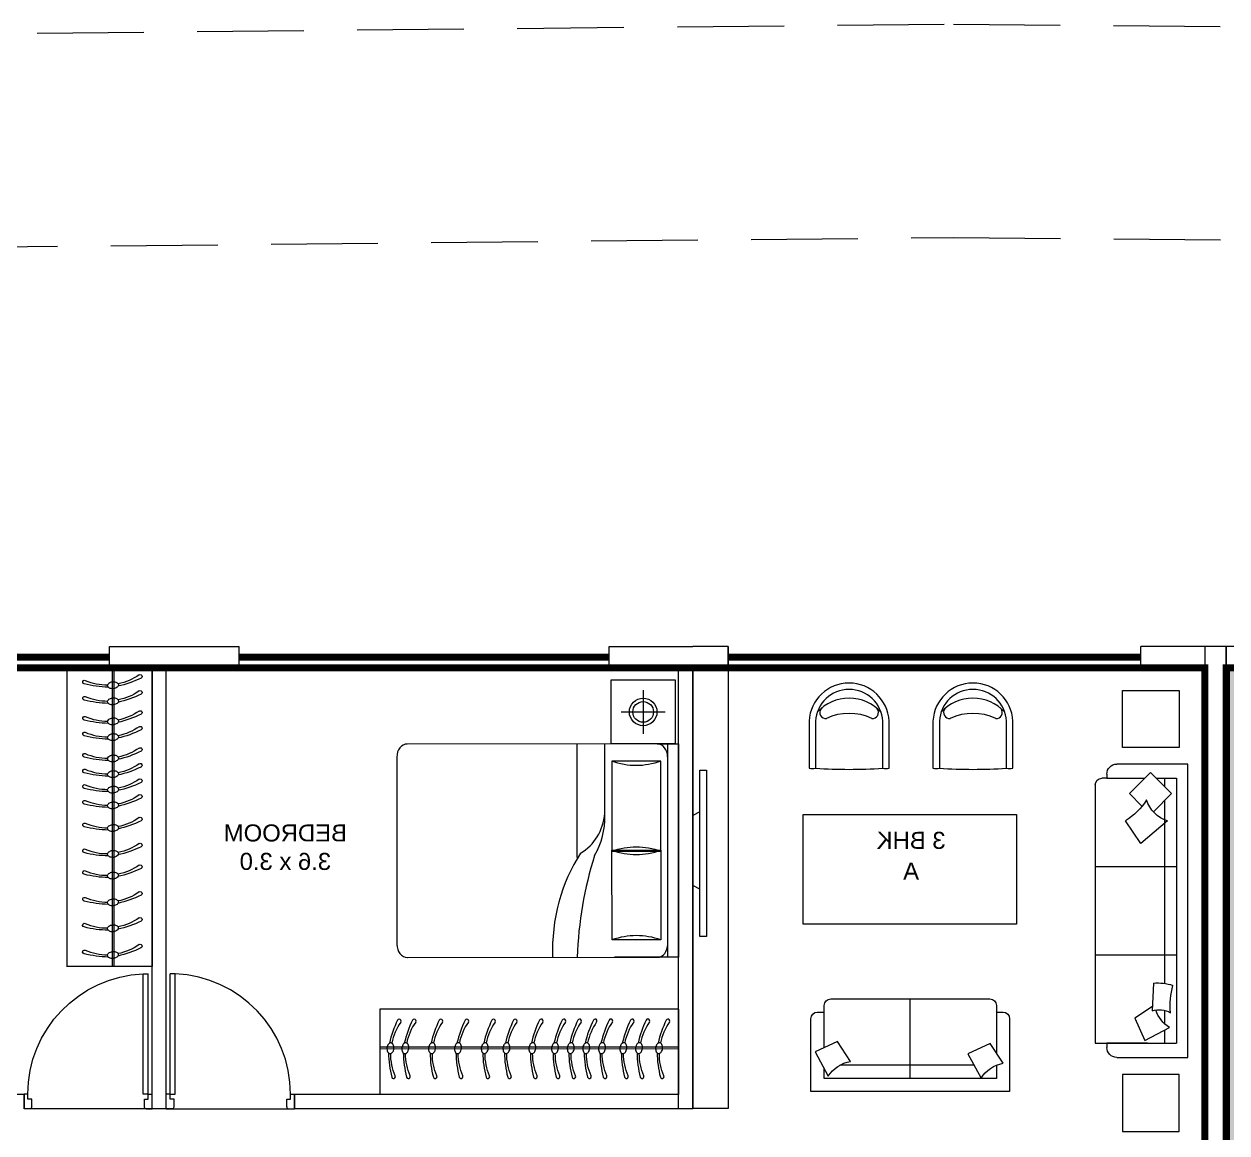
# Model space of a CAD drawing. Header units: inches. Extents: x 27644242 to 29005101, y -955243 to 216979.
# Drawn here: x 28708094 to 28716549, y -262656 to -254859 of the extents above; entities that cross this region are included whole.
import ezdxf

# ---------------------------------------------------------------- set-up
doc = ezdxf.new("R2010")
doc.units = ezdxf.units.IN
doc.header["$MEASUREMENT"] = 0
doc.set_wipeout_variables(frame=1)
doc.linetypes.add('01-Xref Col Podium Lvl-1$0$HIDDEN', pattern=[0.375, 0.25, -0.125])
doc.layers.get('Defpoints').update_dxf_attribs({"color": 8})
doc.layers.add('BHK HATCH', color=8, linetype='Continuous', lineweight=5, transparency=0.85)
for name, color, linetype, lineweight in [('DOOR', 4, 'Continuous', 0), ('DOORS', 1, 'Continuous', 9), ('FURN', 250, 'Continuous', 0), ('RVA Site Boundary', 17, 'Continuous', 15), ('WALL', 7, 'Continuous', 20), ('WINDOW', 162, 'Continuous', 13)]:
    doc.layers.add(name, color=color, linetype=linetype, lineweight=lineweight)
doc.layers.add('KPA Stair Line', color=253, linetype='Continuous')
doc.layers.add('text', color=7, linetype='Continuous')
doc.styles.add('AMITS', font='arial.ttf')

# ---------------------------------------------------------------- blocks, each defined once
blk = doc.blocks.new('DNDNDNNDDN')
at = {"layer": 'FURN', "extrusion": (9.36485e-09, 6.40542e-09, 1)}
blk.add_line((172.5, 832.8, 0), (172.7, 232.8, 0), dxfattribs=at)
at = {"layer": 'FURN'}
for p, q in [((2272.7, 832.8, 0), (172.5, 832.8, 0)), ((2272.5, 833.3, 0), (2272.7, 232.8, 0)), ((2272.6, 564.4, 0), (173.5, 563.9, 0)), ((2272.6, 552.4, 0), (173.5, 551.9, 0)), ((2272.7, 232.8, 0), (172.7, 232.8, 0))]:
    blk.add_line(p, q, dxfattribs=at)
at = {"layer": 'FURN', "extrusion": (9.36485e-09, 6.40542e-09, 1)}
for points in [[(244.1, 519.7, 0.144333), (253, 521.4, 0.107177), (262.4, 529, 0.077818), (268.7, 540.2, 0.065016), (272.2, 555.1, 0.065016), (271.8, 570.3, 0.077818), (267.9, 582.5, 0.107177), (260.3, 591.9, 0.144333), (251.9, 595.4, 0.144333), (243, 593.7, 0.107177), (233.6, 586.1, 0.077818), (227.2, 574.9, 0.065016), (223.7, 560.1, 0.065016), (224.1, 544.8, 0.077818), (228.1, 532.6, 0.107177), (235.7, 523.2, 0.144333)], [(348.6, 519.8, 0.144333), (357.5, 521.4, 0.107177), (366.9, 529.1, 0.077818), (373.2, 540.2, 0.065016), (376.7, 555.1, 0.065016), (376.3, 570.4, 0.077818), (372.4, 582.6, 0.107177), (364.8, 592, 0.144333), (356.4, 595.4, 0.144333), (347.5, 593.8, 0.107177), (338.1, 586.1, 0.077818), (331.7, 575, 0.065016), (328.2, 560.1, 0.065016), (328.6, 544.8, 0.077818), (332.6, 532.6, 0.107177), (340.2, 523.2, 0.144333)], [(536.6, 519.9, 0.144333), (545.5, 521.5, 0.107177), (554.9, 529.2, 0.077818), (561.2, 540.3, 0.065016), (564.7, 555.2, 0.065016), (564.3, 570.5, 0.077818), (560.4, 582.7, 0.107177), (552.8, 592.1, 0.144333), (544.4, 595.5, 0.144333), (535.5, 593.8, 0.107177), (526.1, 586.2, 0.077818), (519.7, 575.1, 0.065016), (516.2, 560.2, 0.065016), (516.6, 544.9, 0.077818), (520.6, 532.7, 0.107177), (528.2, 523.3, 0.144333)], [(718.8, 519.9, 0.144333), (727.8, 521.6, 0.107177), (737.1, 529.2, 0.077818), (743.5, 540.4, 0.065016), (747, 555.3, 0.065016), (746.6, 570.6, 0.077818), (742.6, 582.7, 0.107177), (735, 592.1, 0.144333), (726.6, 595.6, 0.144333), (717.7, 593.9, 0.107177), (708.3, 586.3, 0.077818), (702, 575.2, 0.065016), (698.5, 560.3, 0.065016), (698.9, 545, 0.077818), (702.8, 532.8, 0.107177), (710.4, 523.4, 0.144333)], [(907.1, 520, 0.144333), (916, 521.7, 0.107177), (925.4, 529.3, 0.077818), (931.7, 540.5, 0.065016), (935.2, 555.3, 0.065016), (934.8, 570.6, 0.077818), (930.9, 582.8, 0.107177), (923.3, 592.2, 0.144333), (914.9, 595.7, 0.144333), (906, 594, 0.107177), (896.6, 586.4, 0.077818), (890.2, 575.2, 0.065016), (886.7, 560.3, 0.065016), (887.1, 545.1, 0.077818), (891.1, 532.9, 0.107177), (898.7, 523.5, 0.144333)], [(1059.3, 520.1, 0.144333), (1068.3, 521.7, 0.107177), (1077.6, 529.4, 0.077818), (1084, 540.5, 0.065016), (1087.5, 555.4, 0.065016), (1087.1, 570.7, 0.077818), (1083.1, 582.9, 0.107177), (1075.5, 592.3, 0.144333), (1067.1, 595.7, 0.144333), (1058.2, 594.1, 0.107177), (1048.8, 586.4, 0.077818), (1042.5, 575.3, 0.065016), (1039, 560.4, 0.065016), (1039.4, 545.1, 0.077818), (1043.3, 532.9, 0.107177), (1050.9, 523.5, 0.144333)], [(1241.6, 520.2, 0.144333), (1250.5, 521.8, 0.107177), (1259.9, 529.5, 0.077818), (1266.2, 540.6, 0.065016), (1269.7, 555.5, 0.065016), (1269.3, 570.8, 0.077818), (1265.4, 583, 0.107177), (1257.8, 592.4, 0.144333), (1249.4, 595.8, 0.144333), (1240.5, 594.2, 0.107177), (1231.1, 586.5, 0.077818), (1224.7, 575.4, 0.065016), (1221.2, 560.5, 0.065016), (1221.6, 545.2, 0.077818), (1225.6, 533, 0.107177), (1233.2, 523.6, 0.144333)], [(1401, 520.2, 0.144333), (1409.9, 521.9, 0.107177), (1419.2, 529.5, 0.077818), (1425.6, 540.7, 0.065016), (1429.1, 555.6, 0.065016), (1428.7, 570.9, 0.077818), (1424.8, 583, 0.107177), (1417.1, 592.4, 0.144333), (1408.7, 595.9, 0.144333), (1399.8, 594.2, 0.107177), (1390.4, 586.6, 0.077818), (1384.1, 575.4, 0.065016), (1380.6, 560.6, 0.065016), (1381, 545.3, 0.077818), (1384.9, 533.1, 0.107177), (1392.6, 523.7, 0.144333)], [(1511.5, 520.3, 0.144333), (1520.5, 521.9, 0.107177), (1529.8, 529.6, 0.077818), (1536.2, 540.7, 0.065016), (1539.7, 555.6, 0.065016), (1539.3, 570.9, 0.077818), (1535.3, 583.1, 0.107177), (1527.7, 592.5, 0.144333), (1519.3, 595.9, 0.144333), (1510.4, 594.3, 0.107177), (1501, 586.6, 0.077818), (1494.7, 575.5, 0.065016), (1491.2, 560.6, 0.065016), (1491.6, 545.3, 0.077818), (1495.5, 533.1, 0.107177), (1503.1, 523.7, 0.144333)], [(1620.3, 520.3, 0.144333), (1629.2, 522, 0.107177), (1638.6, 529.6, 0.077818), (1645, 540.8, 0.065016), (1648.5, 555.7, 0.065016), (1648.1, 571, 0.077818), (1644.1, 583.1, 0.107177), (1636.5, 592.5, 0.144333), (1628.1, 596, 0.144333), (1619.2, 594.3, 0.107177), (1609.8, 586.7, 0.077818), (1603.5, 575.5, 0.065016), (1600, 560.7, 0.065016), (1600.4, 545.4, 0.077818), (1604.3, 533.2, 0.107177), (1611.9, 523.8, 0.144333)], [(1730.9, 520.4, 0.144333), (1739.8, 522, 0.107177), (1749.2, 529.7, 0.077818), (1755.5, 540.8, 0.065016), (1759.1, 555.7, 0.065016), (1758.6, 571, 0.077818), (1754.7, 583.2, 0.107177), (1747.1, 592.6, 0.144333), (1738.7, 596, 0.144333), (1729.8, 594.4, 0.107177), (1720.4, 586.7, 0.077818), (1714.1, 575.6, 0.065016), (1710.5, 560.7, 0.065016), (1711, 545.4, 0.077818), (1714.9, 533.2, 0.107177), (1722.5, 523.8, 0.144333)], [(1880.8, 520.3, 0.144333), (1889.7, 522, 0.107177), (1899.1, 529.6, 0.077818), (1905.5, 540.8, 0.065016), (1909, 555.7, 0.065016), (1908.6, 571, 0.077818), (1904.6, 583.1, 0.107177), (1897, 592.5, 0.144333), (1888.6, 596, 0.144333), (1879.7, 594.3, 0.107177), (1870.3, 586.7, 0.077818), (1864, 575.5, 0.065016), (1860.5, 560.7, 0.065016), (1860.9, 545.4, 0.077818), (1864.8, 533.2, 0.107177), (1872.4, 523.8, 0.144333)], [(1991.4, 520.4, 0.144333), (2000.3, 522, 0.107177), (2009.7, 529.7, 0.077818), (2016, 540.8, 0.065016), (2019.6, 555.7, 0.065016), (2019.1, 571, 0.077818), (2015.2, 583.2, 0.107177), (2007.6, 592.6, 0.144333), (1999.2, 596, 0.144333), (1990.3, 594.4, 0.107177), (1980.9, 586.7, 0.077818), (1974.6, 575.6, 0.065016), (1971, 560.7, 0.065016), (1971.5, 545.4, 0.077818), (1975.4, 533.2, 0.107177), (1983, 523.8, 0.144333)], [(2132.3, 520.3, 0.144333), (2141.2, 522, 0.107177), (2150.6, 529.6, 0.077818), (2157, 540.8, 0.065016), (2160.5, 555.7, 0.065016), (2160.1, 571, 0.077818), (2156.1, 583.1, 0.107177), (2148.5, 592.5, 0.144333), (2140.1, 596, 0.144333), (2131.2, 594.3, 0.107177), (2121.8, 586.7, 0.077818), (2115.5, 575.5, 0.065016), (2112, 560.7, 0.065016), (2112.4, 545.4, 0.077818), (2116.3, 533.2, 0.107177), (2123.9, 523.8, 0.144333)]]:
    blk.add_lwpolyline(points, format="xyb", close=True, dxfattribs=at)
for points in [[(233.8, 524.9, 0.057952), (257, 354.2, 1.08017), (281.9, 362.7, -0.102886), (250, 520.2, -0.821198)], [(338.3, 524.9, 0.057952), (361.5, 354.3, 1.08017), (386.4, 362.8, -0.102886), (354.5, 520.3, -0.821198)], [(526.3, 525, 0.057952), (549.5, 354.4, 1.08017), (574.4, 362.9, -0.102886), (542.5, 520.3, -0.821198)], [(708.5, 525.1, 0.057952), (731.8, 354.5, 1.08017), (756.7, 362.9, -0.102886), (724.7, 520.4, -0.821198)], [(896.8, 525.2, 0.057952), (920, 354.5, 1.08017), (944.9, 363, -0.102886), (913, 520.5, -0.821198)], [(1049, 525.2, 0.057952), (1072.2, 354.6, 1.08017), (1097.2, 363.1, -0.102886), (1065.2, 520.6, -0.821198)], [(1231.3, 525.3, 0.057952), (1254.5, 354.7, 1.08017), (1279.4, 363.2, -0.102886), (1247.5, 520.7, -0.821198)], [(1390.6, 525.4, 0.057952), (1413.9, 354.8, 1.08017), (1438.8, 363.2, -0.102886), (1406.9, 520.7, -0.821198)], [(1501.2, 525.4, 0.057952), (1524.5, 354.8, 1.08017), (1549.4, 363.3, -0.102886), (1517.4, 520.8, -0.821198)], [(1610, 525.5, 0.057952), (1633.2, 354.8, 1.08017), (1658.2, 363.3, -0.102886), (1626.2, 520.8, -0.821198)], [(1720.6, 525.5, 0.057952), (1743.8, 354.9, 1.08017), (1768.7, 363.4, -0.102886), (1736.8, 520.9, -0.821198)], [(1870.5, 525.5, 0.057952), (1893.7, 354.8, 1.08017), (1918.7, 363.3, -0.102886), (1886.7, 520.8, -0.821198)], [(1981.1, 525.5, 0.057952), (2004.3, 354.9, 1.08017), (2029.2, 363.4, -0.102886), (1997.3, 520.9, -0.821198)], [(2122, 525.5, 0.057952), (2145.2, 354.8, 1.08017), (2170.2, 363.3, -0.102886), (2138.2, 520.8, -0.821198)]]:
    blk.add_lwpolyline(points, format="xyb", dxfattribs=at)
for centre, radius, start, end in [((310.1, 748.9, 0), 13.2, 325.02116, 153.84954), ((414.6, 749, 0), 13.2, 325.02116, 153.84954), ((602.6, 749.1, 0), 13.2, 325.02116, 153.84954), ((784.9, 749.1, 0), 13.2, 325.02116, 153.84954), ((973.1, 749.2, 0), 13.2, 325.02116, 153.84954), ((1125.4, 749.3, 0), 13.2, 325.02116, 153.84954), ((1307.6, 749.4, 0), 13.2, 325.02116, 153.84954), ((1467, 749.4, 0), 13.2, 325.02116, 153.84954), ((1577.6, 749.5, 0), 13.2, 325.02116, 153.84954), ((1686.4, 749.5, 0), 13.2, 325.02116, 153.84954), ((1796.9, 749.6, 0), 13.2, 325.02116, 153.84954), ((1946.9, 749.5, 0), 13.2, 325.02116, 153.84954), ((2057.4, 749.6, 0), 13.2, 325.02116, 153.84954), ((2198.4, 749.5, 0), 13.2, 325.02116, 153.84954), ((967.3, 426.3, 0), 745.3, 153.84974, 167.11662), ((644.3, 515.2, 0), 394.6, 145.02139, 168.51845), ((1071.8, 426.3, 0), 745.3, 153.84974, 167.11662), ((748.8, 515.2, 0), 394.6, 145.02139, 168.51845), ((1259.8, 426.4, 0), 745.3, 153.84974, 167.11662), ((936.8, 515.3, 0), 394.6, 145.02139, 168.51845), ((1442, 426.5, 0), 745.3, 153.84974, 167.11662), ((1119, 515.4, 0), 394.6, 145.02139, 168.51845), ((1630.3, 426.6, 0), 745.3, 153.84974, 167.11662), ((1307.3, 515.4, 0), 394.6, 145.02139, 168.51845), ((1782.5, 426.6, 0), 745.3, 153.84974, 167.11662), ((1459.5, 515.5, 0), 394.6, 145.02139, 168.51845), ((1964.8, 426.7, 0), 745.3, 153.84974, 167.11662), ((1641.8, 515.6, 0), 394.6, 145.02139, 168.51845), ((2124.1, 426.8, 0), 745.3, 153.84974, 167.11662), ((1801.1, 515.7, 0), 394.6, 145.02139, 168.51845), ((2234.7, 426.8, 0), 745.3, 153.84974, 167.11662), ((1911.7, 515.7, 0), 394.6, 145.02139, 168.51845), ((2343.5, 426.9, 0), 745.3, 153.84974, 167.11662), ((2020.5, 515.8, 0), 394.6, 145.02139, 168.51845), ((2454.1, 426.9, 0), 745.3, 153.84974, 167.11662), ((2131.1, 515.8, 0), 394.6, 145.02139, 168.51845), ((2604, 426.9, 0), 745.3, 153.84974, 167.11662), ((2281, 515.8, 0), 394.6, 145.02139, 168.51845), ((2714.6, 426.9, 0), 745.3, 153.84974, 167.11662), ((2391.6, 515.8, 0), 394.6, 145.02139, 168.51845), ((2855.5, 426.9, 0), 745.3, 153.84974, 167.11662), ((2532.5, 515.8, 0), 394.6, 145.02139, 168.51845)]:
    blk.add_arc(centre, radius, start, end, dxfattribs=at)
blk = doc.blocks.new('A$C6E20521E-flat-1-flatten-1')
at = {"layer": 'DOORS', "color": 251}
for p, q in [((-63, 103.5), (-63, 948.9)), ((-63, 948.9), (-27, 948.9)), ((-27, 103.5), (-27, 948.9)), ((-900, 0), (-900, 103.5)), ((-873, 103.5), (-900, 103.5)), ((-873, 67.5), (-873, 103.5)), ((-27, 103.5), (-63, 103.5)), ((-27, 103.5), (0, 103.5)), ((-27, 67.5), (-27, 103.5)), ((0, 0), (0, 103.5)), ((0, 0), (-900, 0)), ((-846, 67.5), (-873, 67.5)), ((-846, 13.5), (-846, 67.5)), ((-54, 13.5), (-54, 67.5)), ((-54, 67.5), (-27, 67.5)), ((-859.5, 0), (-900, 0)), ((-40.5, 0), (0, 0))]:
    blk.add_line(p, q, dxfattribs=at)
at = {"layer": 'DOORS', "color": 251, "extrusion": (0, 0, -1)}
for centre, major_axis, start_param, end_param in [((-27, 103.5), (-729.3, -428.8), 0.531535, 2.059765), ((-859.5, 13.5), (-11.7, -6.7), 3.665191, 5.235988), ((-40.5, 13.5), (-11.7, -6.7), 5.235988, 6.806784)]:
    blk.add_ellipse(centre, major_axis=major_axis, ratio=1, start_param=start_param, end_param=end_param, dxfattribs=at)
blk = doc.blocks.new('A$C700F438C')
at = {"layer": 'FURN', "color": 8, "extrusion": (-6.65399e-08, 5.27913e-08, 1)}
for p, q in [((0.0734, 1.5, 0), (1.8303, 1.5001, 0)), ((1.98, 1.5001, 0), (1.53, 1.5001, 0)), ((1.98, 1.5001, 0), (1.53, 1.5001, 0)), ((1.98, 1.5001, 0), (1.53, 1.5001, 0)), ((1.9038, 1.5001, 0), (1.9039, 0.0001, 0)), ((0.0001, 0.0914, 0), (0, 1.4086, 0)), ((1.8548, 1.3782, 0), (1.5121, 1.3782, 0)), ((1.5121, 1.3782, 0), (1.5121, 0.7466, 0)), ((1.8548, 0.7466, 0), (1.8548, 1.3782, 0)), ((1.2673, 0.799, 0), (1.2673, 0.0001, 0)), ((1.5121, 0.122, 0), (1.5121, 0.7536, 0)), ((1.5121, 0.7536, 0), (1.8548, 0.7536, 0)), ((1.5121, 0.7466, 0), (1.8548, 0.7466, 0)), ((1.8548, 0.7536, 0), (1.8549, 0.122, 0)), ((1.4632, 0.503, 0), (1.4632, 0.0001, 0)), ((1.8549, 0.122, 0), (1.5121, 0.122, 0)), ((1.8304, 0.0001, 0), (0.0735, 0, 0)), ((1.9039, 0.0001, 0), (1.9801, 0.0001, 0))]:
    blk.add_line(p, q, dxfattribs=at)
at = {"layer": 'FURN', "linetype": 'Continuous', "lineweight": 0, "extrusion": (-6.65399e-08, 5.27913e-08, 1)}
blk.add_line((1.8304, 0.0001, 0), (1.9174, 0.0001, 0), dxfattribs=at)
at = {"layer": 'FURN', "color": 8, "extrusion": (6.65399e-08, -5.27913e-08, -1)}
for centre, major_axis, ratio, start_param, end_param in [((0.0735, 1.4086, 0), (0, -0.0914, 0), 0.803207, 1.570796, 3.141593), ((1.9589, 1.4544, 0), (0, -1.0771, 0), 0.803207, 0.880587, 1.613256), ((3.067, 1.6025, 0), (0.0001, -2.243, 0), 0.803207, 1.197175, 1.525138), ((1.8304, 1.4087, 0), (0, -0.0914, 0), 0.803207, 3.141593, 4.712389), ((1.6834, 2.1097, 0), (0, -0.762, 0), 0.803207, -0.283794, 0.283794), ((0.6693, 0.0845, 0), (-0.7051, -0.6147, 0), 0.604617, 2.952061, 3.536756), ((-0.0315, 0.1903, 0), (-1.467, -0.4936, 0), 0.581007, 3.019706, 3.343381), ((1.6835, 0.0151, 0), (0, -0.762, 0), 0.803207, 2.857799, 3.425387), ((0.0735, 0.0914, 0), (0, -0.0914, 0), 0.803207, 0, 1.570796), ((1.8304, 0.0915, 0), (0, -0.0914, 0), 0.803207, -1.570796, 0)]:
    blk.add_ellipse(centre, major_axis=major_axis, ratio=ratio, start_param=start_param, end_param=end_param, dxfattribs=at)
at = {"layer": 'FURN', "color": 8, "extrusion": (-6.65399e-08, 5.27913e-08, 1)}
for centre, start_param, end_param in [((1.6835, 1.4851, 0), -0.283794, 0.283794), ((1.6835, -0.6096, 0), 2.857799, 3.425387)]:
    blk.add_ellipse(centre, major_axis=(0, -0.762, 0), ratio=0.803207, start_param=start_param, end_param=end_param, dxfattribs=at)
blk = doc.blocks.new('BEDROOM')
at = {"layer": 'FURN', "linetype": 'Continuous', "extrusion": (-5.00305e-08, -8.66553e-08, 1)}
for p, q in [((1066.1, 501.3, 0), (1066.1, 192.6, 0)), ((911.7, 347, 0), (1220.4, 347, 0))]:
    blk.add_line(p, q, dxfattribs=at)
at = {"layer": 'FURN', "ltscale": 500}
blk.add_line((1314.6, 122.1, 0), (1315.2, -1377.9, 0), dxfattribs=at)
at = {"layer": 'FURN', "ltscale": 0.05, "extrusion": (-5.00305e-08, -8.66553e-08, 1), "elevation": 0}
blk.add_lwpolyline([(1291.1, 122), (841.1, 122), (841.1, 572), (1291.1, 572)], close=True, dxfattribs=at)
at = {"layer": 'FURN', "linetype": 'Continuous', "extrusion": (-5.00305e-08, -8.66553e-08, 1)}
for radius in [97, 72.8]:
    blk.add_circle((1066.1, 347, 0), radius, dxfattribs=at)
at = {"layer": 'FURN', "extrusion": (-3.01072e-07, 1.30707e-07, 1), "xscale": -1000.000000000015, "yscale": 1000.000000000015, "zscale": 1000.000000000007, "rotation": 180.0236273616612}
blk.add_blockref('A$C700F438C', (-665.5, 121.4, 0), dxfattribs=at)
blk = doc.blocks.new('TVVVV')
at = {"layer": 'FURN', "ltscale": 1000, "elevation": 0}
blk.add_lwpolyline([(-129.9, 740.3), (-82, 740.3), (-82, -428.6), (-129.9, -428.6)], close=True, dxfattribs=at)
for points in [[(-129.9, 446.7), (-178.7, 422)], [(-129.9, -95.7), (-178.7, -71)]]:
    blk.add_lwpolyline(points, dxfattribs=at)
blk = doc.blocks.new('1')
at = {"layer": 'FURN'}
for p, q in [((-479.4, 2011, 0), (121.5, 2011.2, 0)), ((-478.5, 2011, 0), (-478.5, -89, 0)), ((-210.1, 2011.1, 0), (-209.6, -89, 0)), ((-198.1, 2011.1, 0), (-197.6, -88.9, 0)), ((121.5, 2011.2, 0), (121.5, -88.8, 0)), ((-478.6, -89, 0), (122.3, -88.8, 0))]:
    blk.add_line(p, q, dxfattribs=at)
at = {"layer": 'FURN', "extrusion": (-6.40542e-09, 9.36485e-09, 1)}
for points in [[(-166.1, 1884.4, 0.144333), (-167.8, 1893.3, 0.107177), (-175.4, 1902.7, 0.077818), (-186.5, 1909, 0.065016), (-201.4, 1912.6, 0.065016), (-216.7, 1912.1, 0.077818), (-228.9, 1908.2, 0.107177), (-238.3, 1900.6, 0.144333), (-241.7, 1892.2, 0.144333), (-240.1, 1883.3, 0.107177), (-232.4, 1873.9, 0.077818), (-221.3, 1867.6, 0.065016), (-206.4, 1864, 0.065016), (-191.1, 1864.5, 0.077818), (-178.9, 1868.4, 0.107177), (-169.5, 1876, 0.144333)], [(-166, 1770.8, 0.144333), (-167.7, 1779.7, 0.107177), (-175.4, 1789.1, 0.077818), (-186.5, 1795.5, 0.065016), (-201.4, 1799, 0.065016), (-216.7, 1798.6, 0.077818), (-228.8, 1794.6, 0.107177), (-238.2, 1787, 0.144333), (-241.7, 1778.6, 0.144333), (-240, 1769.7, 0.107177), (-232.4, 1760.3, 0.077818), (-221.3, 1754, 0.065016), (-206.4, 1750.5, 0.065016), (-191.1, 1750.9, 0.077818), (-178.9, 1754.8, 0.107177), (-169.5, 1762.4, 0.144333)], [(-166.1, 1629.9, 0.144333), (-167.8, 1638.8, 0.107177), (-175.4, 1648.2, 0.077818), (-186.5, 1654.5, 0.065016), (-201.4, 1658.1, 0.065016), (-216.7, 1657.6, 0.077818), (-228.9, 1653.7, 0.107177), (-238.3, 1646.1, 0.144333), (-241.7, 1637.7, 0.144333), (-240.1, 1628.8, 0.107177), (-232.4, 1619.4, 0.077818), (-221.3, 1613.1, 0.065016), (-206.4, 1609.5, 0.065016), (-191.1, 1610, 0.077818), (-178.9, 1613.9, 0.107177), (-169.5, 1621.5, 0.144333)], [(-166, 1519.3, 0.144333), (-167.7, 1528.2, 0.107177), (-175.4, 1537.6, 0.077818), (-186.5, 1544, 0.065016), (-201.4, 1547.5, 0.065016), (-216.7, 1547.1, 0.077818), (-228.8, 1543.1, 0.107177), (-238.2, 1535.5, 0.144333), (-241.7, 1527.1, 0.144333), (-240, 1518.2, 0.107177), (-232.4, 1508.8, 0.077818), (-221.3, 1502.5, 0.065016), (-206.4, 1499, 0.065016), (-191.1, 1499.4, 0.077818), (-178.9, 1503.3, 0.107177), (-169.5, 1510.9, 0.144333)], [(-166.1, 1369.4, 0.144333), (-167.8, 1378.3, 0.107177), (-175.4, 1387.7, 0.077818), (-186.5, 1394, 0.065016), (-201.4, 1397.6, 0.065016), (-216.7, 1397.1, 0.077818), (-228.9, 1393.2, 0.107177), (-238.3, 1385.6, 0.144333), (-241.7, 1377.2, 0.144333), (-240.1, 1368.3, 0.107177), (-232.4, 1358.9, 0.077818), (-221.3, 1352.6, 0.065016), (-206.4, 1349, 0.065016), (-191.1, 1349.5, 0.077818), (-178.9, 1353.4, 0.107177), (-169.5, 1361, 0.144333)], [(-166, 1258.8, 0.144333), (-167.7, 1267.7, 0.107177), (-175.4, 1277.1, 0.077818), (-186.5, 1283.5, 0.065016), (-201.4, 1287, 0.065016), (-216.7, 1286.6, 0.077818), (-228.8, 1282.6, 0.107177), (-238.2, 1275, 0.144333), (-241.7, 1266.6, 0.144333), (-240, 1257.7, 0.107177), (-232.4, 1248.3, 0.077818), (-221.3, 1242, 0.065016), (-206.4, 1238.5, 0.065016), (-191.1, 1238.9, 0.077818), (-178.9, 1242.8, 0.107177), (-169.5, 1250.4, 0.144333)], [(-166, 1150, 0.144333), (-167.7, 1159, 0.107177), (-175.3, 1168.3, 0.077818), (-186.4, 1174.7, 0.065016), (-201.3, 1178.2, 0.065016), (-216.6, 1177.8, 0.077818), (-228.8, 1173.8, 0.107177), (-238.2, 1166.2, 0.144333), (-241.6, 1157.8, 0.144333), (-240, 1148.9, 0.107177), (-232.3, 1139.5, 0.077818), (-221.2, 1133.2, 0.065016), (-206.3, 1129.7, 0.065016), (-191, 1130.1, 0.077818), (-178.8, 1134, 0.107177), (-169.4, 1141.6, 0.144333)], [(-165.9, 1039.5, 0.144333), (-167.6, 1048.4, 0.107177), (-175.3, 1057.7, 0.077818), (-186.4, 1064.1, 0.065016), (-201.3, 1067.6, 0.065016), (-216.6, 1067.2, 0.077818), (-228.8, 1063.3, 0.107177), (-238.2, 1055.6, 0.144333), (-241.6, 1047.2, 0.144333), (-239.9, 1038.3, 0.107177), (-232.3, 1028.9, 0.077818), (-221.2, 1022.6, 0.065016), (-206.3, 1019.1, 0.065016), (-191, 1019.5, 0.077818), (-178.8, 1023.4, 0.107177), (-169.4, 1031.1, 0.144333)], [(-165.9, 880.1, 0.144333), (-167.5, 889, 0.107177), (-175.2, 898.4, 0.077818), (-186.3, 904.7, 0.065016), (-201.2, 908.2, 0.065016), (-216.5, 907.8, 0.077818), (-228.7, 903.9, 0.107177), (-238.1, 896.3, 0.144333), (-241.5, 887.9, 0.144333), (-239.9, 879, 0.107177), (-232.2, 869.6, 0.077818), (-221.1, 863.2, 0.065016), (-206.2, 859.7, 0.065016), (-190.9, 860.1, 0.077818), (-178.7, 864.1, 0.107177), (-169.3, 871.7, 0.144333)], [(-165.8, 697.8, 0.144333), (-167.5, 706.8, 0.107177), (-175.1, 716.1, 0.077818), (-186.2, 722.5, 0.065016), (-201.1, 726, 0.065016), (-216.4, 725.6, 0.077818), (-228.6, 721.6, 0.107177), (-238, 714, 0.144333), (-241.4, 705.6, 0.144333), (-239.8, 696.7, 0.107177), (-232.1, 687.3, 0.077818), (-221, 681, 0.065016), (-206.1, 677.5, 0.065016), (-190.8, 677.9, 0.077818), (-178.6, 681.8, 0.107177), (-169.2, 689.4, 0.144333)], [(-165.7, 545.6, 0.144333), (-167.4, 554.5, 0.107177), (-175, 563.9, 0.077818), (-186.2, 570.2, 0.065016), (-201.1, 573.7, 0.065016), (-216.3, 573.3, 0.077818), (-228.5, 569.4, 0.107177), (-237.9, 561.8, 0.144333), (-241.4, 553.4, 0.144333), (-239.7, 544.5, 0.107177), (-232.1, 535.1, 0.077818), (-220.9, 528.7, 0.065016), (-206.1, 525.2, 0.065016), (-190.8, 525.6, 0.077818), (-178.6, 529.6, 0.107177), (-169.2, 537.2, 0.144333)], [(-165.6, 357.3, 0.144333), (-167.3, 366.3, 0.107177), (-175, 375.6, 0.077818), (-186.1, 382, 0.065016), (-201, 385.5, 0.065016), (-216.3, 385.1, 0.077818), (-228.5, 381.1, 0.107177), (-237.9, 373.5, 0.144333), (-241.3, 365.1, 0.144333), (-239.6, 356.2, 0.107177), (-232, 346.8, 0.077818), (-220.9, 340.5, 0.065016), (-206, 337, 0.065016), (-190.7, 337.4, 0.077818), (-178.5, 341.3, 0.107177), (-169.1, 348.9, 0.144333)], [(-165.6, 175.1, 0.144333), (-167.2, 184, 0.107177), (-174.9, 193.4, 0.077818), (-186, 199.7, 0.065016), (-200.9, 203.2, 0.065016), (-216.2, 202.8, 0.077818), (-228.4, 198.9, 0.107177), (-237.8, 191.3, 0.144333), (-241.2, 182.9, 0.144333), (-239.6, 174, 0.107177), (-231.9, 164.6, 0.077818), (-220.8, 158.2, 0.065016), (-205.9, 154.7, 0.065016), (-190.6, 155.1, 0.077818), (-178.4, 159.1, 0.107177), (-169, 166.7, 0.144333)], [(-165.5, -12.9, 0.144333), (-167.1, -4, 0.107177), (-174.8, 5.4, 0.077818), (-185.9, 11.7, 0.065016), (-200.8, 15.2, 0.065016), (-216.1, 14.8, 0.077818), (-228.3, 10.9, 0.107177), (-237.7, 3.3, 0.144333), (-241.1, -5.1, 0.144333), (-239.5, -14, 0.107177), (-231.8, -23.4, 0.077818), (-220.7, -29.8, 0.065016), (-205.8, -33.3, 0.065016), (-190.5, -32.9, 0.077818), (-178.3, -28.9, 0.107177), (-168.9, -21.3, 0.144333)]]:
    blk.add_lwpolyline(points, format="xyb", close=True, dxfattribs=at)
for points in [[(-171.2, 1874.1, 0.057952), (-0.6, 1897.3, 1.08017), (-9.1, 1922.2, -0.102886), (-166.6, 1890.3, -0.821198)], [(-171.2, 1760.5, 0.057952), (-0.6, 1783.7, 1.08017), (-9, 1808.7, -0.102886), (-166.5, 1776.7, -0.821198)], [(-171.2, 1619.6, 0.057952), (-0.6, 1642.8, 1.08017), (-9.1, 1667.7, -0.102886), (-166.6, 1635.8, -0.821198)], [(-171.2, 1509, 0.057952), (-0.6, 1532.2, 1.08017), (-9, 1557.2, -0.102886), (-166.5, 1525.2, -0.821198)], [(-171.2, 1359.1, 0.057952), (-0.6, 1382.3, 1.08017), (-9.1, 1407.2, -0.102886), (-166.6, 1375.3, -0.821198)], [(-171.2, 1248.5, 0.057952), (-0.6, 1271.7, 1.08017), (-9, 1296.7, -0.102886), (-166.5, 1264.7, -0.821198)], [(-171.1, 1139.7, 0.057952), (-0.5, 1163, 1.08017), (-9, 1187.9, -0.102886), (-166.5, 1155.9, -0.821198)], [(-171.1, 1029.1, 0.057952), (-0.5, 1052.4, 1.08017), (-8.9, 1077.3, -0.102886), (-166.4, 1045.4, -0.821198)], [(-171, 869.8, 0.057952), (-0.4, 893, 1.08017), (-8.9, 917.9, -0.102886), (-166.4, 886, -0.821198)], [(-170.9, 687.5, 0.057952), (-0.3, 710.7, 1.08017), (-8.8, 735.7, -0.102886), (-166.3, 703.7, -0.821198)], [(-170.9, 535.3, 0.057952), (-0.2, 558.5, 1.08017), (-8.7, 583.4, -0.102886), (-166.2, 551.5, -0.821198)], [(-170.8, 347, 0.057952), (-0.2, 370.2, 1.08017), (-8.6, 395.2, -0.102886), (-166.1, 363.2, -0.821198)], [(-170.7, 164.8, 0.057952), (-0.1, 188, 1.08017), (-8.6, 212.9, -0.102886), (-166.1, 181, -0.821198)], [(-170.6, -23.2, 0.057952), (0, 0, 1.08017), (-8.5, 24.9, -0.102886), (-166, -7, -0.821198)]]:
    blk.add_lwpolyline(points, format="xyb", dxfattribs=at)
for centre, radius, start, end in [((-395.3, 1950.4, 0), 13.2, 55.02116, 243.84954), ((-161.5, 2284.6, 0), 394.6, 235.02139, 258.51845), ((-72.6, 2607.6, 0), 745.3, 243.84974, 257.11662), ((-395.2, 1836.9, 0), 13.2, 55.02116, 243.84954), ((-72.6, 2494, 0), 745.3, 243.84974, 257.11662), ((-161.5, 2171, 0), 394.6, 235.02139, 258.51845), ((-395.3, 1695.9, 0), 13.2, 55.02116, 243.84954), ((-161.5, 2030.1, 0), 394.6, 235.02139, 258.51845), ((-72.6, 2353.1, 0), 745.3, 243.84974, 257.11662), ((-395.2, 1585.4, 0), 13.2, 55.02116, 243.84954), ((-72.6, 2242.5, 0), 745.3, 243.84974, 257.11662), ((-161.5, 1919.5, 0), 394.6, 235.02139, 258.51845), ((-395.3, 1435.4), 13.2, 55.02116, 243.84954), ((-161.5, 1769.6), 394.6, 235.02139, 258.51845), ((-72.6, 2092.6), 745.3, 243.84974, 257.11662), ((-395.2, 1324.9), 13.2, 55.02116, 243.84954), ((-72.6, 1982), 745.3, 243.84974, 257.11662), ((-161.5, 1659), 394.6, 235.02139, 258.51845), ((-395.2, 1216.1), 13.2, 55.02116, 243.84954), ((-72.5, 1873.2), 745.3, 243.84974, 257.11662), ((-161.4, 1550.2), 394.6, 235.02139, 258.51845), ((-395.2, 1105.5), 13.2, 55.02116, 243.84954), ((-161.4, 1439.6), 394.6, 235.02139, 258.51845), ((-72.5, 1762.6), 745.3, 243.84974, 257.11662), ((-395.1, 946.1), 13.2, 55.02116, 243.84954), ((-72.4, 1603.3), 745.3, 243.84974, 257.11662), ((-161.3, 1280.3), 394.6, 235.02139, 258.51845), ((-395, 763.9), 13.2, 55.02116, 243.84954), ((-161.2, 1098), 394.6, 235.02139, 258.51845), ((-72.3, 1421), 745.3, 243.84974, 257.11662), ((-394.9, 611.6), 13.2, 55.02116, 243.84954), ((-72.3, 1268.8), 745.3, 243.84974, 257.11662), ((-161.2, 945.8), 394.6, 235.02139, 258.51845), ((-394.9, 423.4), 13.2, 55.02116, 243.84954), ((-161.1, 757.5), 394.6, 235.02139, 258.51845), ((-72.2, 1080.5), 745.3, 243.84974, 257.11662), ((-394.8, 241.1), 13.2, 55.02116, 243.84954), ((-72.1, 898.3), 745.3, 243.84974, 257.11662), ((-161, 575.3), 394.6, 235.02139, 258.51845), ((-394.7, 53.1), 13.2, 55.02116, 243.84954), ((-72, 710.3), 745.3, 243.84974, 257.11662), ((-160.9, 387.3), 394.6, 235.02139, 258.51845)]:
    blk.add_arc(centre, radius, start, end, dxfattribs=at)
blk = doc.blocks.new('cha-1')
at = {"color": 0, "linetype": 'ByBlock'}
for points in [[(375, 10), (375, 453, 0.950858), (-375, 453), (-375, 10)], [(315, 11), (315, 452, 0.946504), (-315, 452), (-315, 11)]]:
    blk.add_lwpolyline(points, format="xyb", dxfattribs=at)
for centre, radius, start, end in [((0, 263), 405, 42.4573, 137.5427), ((-217, 533), 58.2, 126.2045, 258.1486), ((217, 533), 58.2, 281.8514, 53.7955), ((-224, 501), 25, 258.1486, 294.8492), ((0, 17), 508, 65.1508, 114.8492), ((224, 501), 25, 245.1508, 281.8514), ((-347, 125), 118, 256.2867, 285.6904), ((0, 4466), 4466, 265.9551, 274.0449), ((347, 125), 118, 254.3096, 283.7133)]:
    blk.add_arc(centre, radius, start, end, dxfattribs=at)
blk = doc.blocks.new('sofa-14')
at = {"color": 0, "linetype": 'ByBlock'}
for p, q in [((0.1, 0.65), (0.1, 0.2921)), ((1.35, 0.7), (0.15, 0.7)), ((0.75, 0.1), (0.75, 0.7)), ((1.4, 0.3319), (1.4, 0.65)), ((0, 0.55), (0, 0)), ((0.1, 0.6), (0.05, 0.6)), ((1.45, 0.6), (1.4, 0.6)), ((1.5, 0), (1.5, 0.55)), ((0.0485, 0.2138), (0.147, 0.3637)), ((0.147, 0.3637), (0.3146, 0.2865)), ((1.2014, 0.2281), (1.3, 0.3779)), ((1.3, 0.3779), (1.4675, 0.3008)), ((0.3146, 0.2865), (0.216, 0.1018)), ((1.4675, 0.3008), (1.369, 0.1161)), ((0.1, 0.199), (0.1, 0.1)), ((0.2684, 0.2), (1.2805, 0.2)), ((0.1, 0.1), (1.4, 0.1)), ((1.4, 0.1), (1.4, 0.1743)), ((0, 0), (1.5, 0))]:
    blk.add_line(p, q, dxfattribs=at)
for centre, radius, start, end in [((0.15, 0.65), 0.05, 90, 180), ((1.35, 0.65), 0.05, 360, 90), ((0.05, 0.55), 0.05, 90, 180), ((1.45, 0.55), 0.05, 0, 90), ((0.006, -0.0311), 0.2485, 32.33007, 80.15704), ((1.159, -0.0168), 0.2485, 32.33007, 80.15704)]:
    blk.add_arc(centre, radius, start, end, dxfattribs=at)
blk = doc.blocks.new('sofasaaaaaaaaaaa')
at = {"color": 0, "linetype": 'ByBlock'}
for p, q in [((-275.4, 791.2), (1540.6, 791.2)), ((298.9, 791.2), (298.9, 220.8)), ((919.7, 791.2), (919.7, 220.8)), ((1540.6, 791.2), (1540.6, 220.8)), ((-352.1, 709.7), (-322, 709.7)), ((-322, 709.7), (-322, 744.7)), ((-322, 709.7), (-322, 443.7)), ((1540.6, 709.7), (1570.7, 709.7)), ((1540.6, 424.5), (1540.6, 709.7)), ((-422, 139.3), (-422, 639.9)), ((1640.6, 639.9), (1640.6, 139.3)), ((-214.4, 551.3), (-362.5, 403.1)), ((-125.9, 462.8), (-214.4, 551.3)), ((137.3, 470.5), (-22.2, 579.5)), ((1283.3, 389.1), (1365.5, 514.1)), ((1365.5, 514.1), (1521.5, 442.3)), ((-22.2, 283.2), (137.3, 470.5)), ((1521.5, 442.3), (1429.8, 270.3)), ((-362.5, 403.1), (-214.4, 254.9)), ((-322, 362.5), (-322, 220.8)), ((-214.4, 254.9), (-86.6, 382.7)), ((1117.7, 382), (1313.9, 390.4)), ((-261.7, 302.3), (-322, 302.3)), ((1120.5, 302.3), (-167, 302.3)), ((1405.4, 302.3), (1309.9, 302.3)), ((1540.6, 302.3), (1446.8, 302.3)), ((-322, 220.8), (1540.6, 220.8)), ((1640.6, 139.3), (-422, 139.3))]:
    blk.add_line(p, q, dxfattribs=at)
for centre, radius, start, end in [((-275.4, 744.7), 46.6, 90, 180), ((-352.1, 639.9), 69.8, 90, 180), ((1570.7, 639.9), 69.8, 0, 90), ((-415.4, 824.5), 463.3, 301.93011, 328.06989), ((-242.2, 211.4), 231.4, 18.07851, 71.92149), ((1464.8, 354.2), 348.2, 175.41548, 198.06974), ((1460, 339.6), 154.7, 160.8325, 209.92347), ((1234.2, 146.5), 231.5, 32.33007, 71.50567), ((1279.8, -337.5), 601.7, 85.59898, 104.04019)]:
    blk.add_arc(centre, radius, start, end, dxfattribs=at)
blk = doc.blocks.new('new bldg 3 bhk')
at = {"layer": 'Defpoints', "ltscale": 500, "elevation": 0}
blk.add_lwpolyline([(-2900.3, -571.2, 50, 50, 0), (1099.7, -571.2, 50, 50, 0), (1099.7, 1678.8, 50, 50, 0), (1249.7, 1678.8, 50, 50, 0), (1249.7, 1578.8, 50, 50, 0), (3049.7, 1578.8, 50, 50, 0), (3049.7, 828.8, 50, 50, 0), (4499.7, 828.8, 50, 50, 0), (4499.7, -571.2, 50, 50, 0), (8999.7, -571.2, 50, 50, 0), (8999.7, 2428.8, 50, 50, 0), (7899.7, 2428.8, 50, 50, 0), (7899.7, 4028.8, 50, 50, 0), (8999.7, 4028.8, 50, 50, 0), (8999.6, 7028.9, 50, 50, 0), (4399.6, 7028.9, 50, 50, 0), (4399.7, 7028.8, 50, 50, 0), (699.7, 7028.8, 50, 50, 0), (699.7, 7028.8, 50, 50, 0), (-2900.3, 7028.8, 50, 50, 0), (-2900.3, -571.2, 50, 50, 0)], format="xyseb", dxfattribs=at)
at = {"layer": 'FURN', "ltscale": 500, "elevation": 0}
for points in [[(699.7, 7028.8), (449.7, 7028.8), (449.7, 3928.8), (699.7, 3928.8)], [(-2720.2, 6869.2), (-2720.2, 6469.2), (-2320.2, 6469.2), (-2320.2, 6869.2)], [(-2720.2, 3768.6), (-2720.2, 4168.6), (-2320.2, 4168.6), (-2320.2, 3768.6)]]:
    blk.add_lwpolyline(points, close=True, dxfattribs=at)
at = {"layer": 'FURN', "ltscale": 1000, "elevation": 0}
blk.add_lwpolyline([(-76.4, 5225.9), (-76.4, 5997.5), (-1576.4, 5997.5), (-1576.4, 5225.9)], close=True, dxfattribs=at)
at = {"layer": 'KPA Stair Line', "ltscale": 500}
blk.add_line((449.7, 7028.8, 0), (449.7, 7178.8, 0), dxfattribs=at)
at = {"layer": 'WALL'}
for p, q in [((-3050.3, 7178.8, 0), (-2450.3, 7178.8, 0)), ((-3050.3, -721.2, 0), (-3050.3, 7178.8, 0)), ((-2900.3, 7178.8, 0), (-2900.3, -721.2, 0)), ((449.7, 7178.8, 0), (699.7, 7178.8, 0)), ((1287, 7178.8, 0), (699.7, 7178.8, 0)), ((1287, 7028.8, 0), (1287, 7178.8, 0)), ((4499.7, 7178.8, 0), (3887, 7178.8, 0)), ((-2900.3, 7028.8, 0), (-2450.3, 7028.8, 0)), ((449.7, 7028.8, 0), (699.7, 7028.8, 0)), ((699.7, 7028.8, 0), (699.7, 3928.8, 0)), ((1287, 7028.8, 0), (799.7, 7028.8, 0)), ((799.7, 3928.8, 0), (799.7, 7028.8, 0)), ((4499.7, 7028.8, 0), (3887, 7028.8, 0)), ((4798.8, 7029.1, 0), (4399.6, 7029.1, 0))]:
    blk.add_line(p, q, dxfattribs=at)
at = {"layer": 'WALL', "ltscale": 500}
for p, q in [((-2450.3, 7028.8, 0), (-2450.3, 7178.8, 0)), ((4798.8, 7178.8, 0), (4499.7, 7178.8, 0)), ((4798.8, 7028.9, 0), (4798.8, 7178.8, 0)), ((5399.6, 4028.8, 0), (5399.6, 3928.8, 0)), ((5399.6, 4028.8, 0), (5499.7, 4028.8, 0)), ((4399.7, 3927.7, 0), (4499.7, 3927.7, 0))]:
    blk.add_line(p, q, dxfattribs=at)
at = {"layer": 'WALL', "transparency": 33554687}
for p, q in [((3887, 7028.8, 0), (3887, 7178.8, 0)), ((4399.7, 3928.8, 0), (4399.7, 7028.8, 0)), ((4499.7, 3927.7, 0), (4499.7, 7028.9, 0))]:
    blk.add_line(p, q, dxfattribs=at)
at = {"layer": 'WALL', "ltscale": 500, "elevation": 0}
blk.add_lwpolyline([(799.7, 4028.8), (3499.7, 4028.8), (3499.7, 3928.8), (699.7, 3928.8)], dxfattribs=at)
at = {"layer": 'WINDOW', "ltscale": 500, "const_width": 50, "elevation": 0}
for points in [[(-2450.3, 7103.8), (449.7, 7103.8)], [(1287, 7103.8), (3887, 7103.8)], [(4798.8, 7103.8), (8699.7, 7103.8)]]:
    blk.add_lwpolyline(points, dxfattribs=at)
at = {"layer": 'DOOR', "ltscale": 500}
blk.add_blockref('A$C6E20521E-flat-1-flatten-1', (4399.7, 3927.7, 0), dxfattribs=at)
at = {"layer": 'DOOR', "ltscale": 500, "xscale": -1}
blk.add_blockref('A$C6E20521E-flat-1-flatten-1', (4499.7, 3927.7, 0), dxfattribs=at)
at = {"layer": 'FURN', "ltscale": 500}
blk.add_blockref('1', (4978.2, 5017.9, 0), dxfattribs=at)
at = {"layer": 'FURN', "ltscale": 500, "xscale": -1}
blk.add_blockref('BEDROOM', (2114.3, 6371, 0), dxfattribs=at)
at = {"layer": 'FURN', "ltscale": 1000, "rotation": 270.0000000000001}
blk.add_blockref('sofasaaaaaaaaaaa', (-2920.6, 5929.4, 0), dxfattribs=at)
at = {"layer": 'FURN', "ltscale": 1000, "xscale": -1}
for name, p in [('TVVVV', (521, 5567.9, 0)), ('DNDNDNNDDN', (3072.4, 3795.9, 0))]:
    blk.add_blockref(name, p, dxfattribs=at)
at = {"layer": 'FURN', "ltscale": 1000, "xscale": 931.2742623500526, "yscale": 931.2742623500526, "zscale": 931.2742623500526}
blk.add_blockref('sofa-14', (-1527.8, 4048.4, 0), dxfattribs=at)
at = {"layer": 'text', "ltscale": 100, "insert": (4420.4, 5927.2, 0), "char_height": 120, "width": 1715.235, "attachment_point": 3, "style": 'AMITS'}
blk.add_mtext('\\pxqc;BEDROOM\\P3.6 x 3.0', dxfattribs=at)
at = {"layer": 'text', "color": 1, "ltscale": 100, "char_height": 120, "width": 1715.235, "attachment_point": 3, "style": 'AMITS'}
for s, insert in [('\\pxqc;3 BHK', (22.2, 5875.2, 0)), ('\\pxqc;A', (22.2, 5659, 0))]:
    blk.add_mtext(s, dxfattribs=dict(at, insert=insert))
at = {"layer": 'FURN', "ltscale": 1000, "xscale": -0.7494972036074088, "yscale": 0.7494972036074088, "zscale": 0.7494972036074088}
for p in [(-1269.7, 6314.4, 0), (-399.5, 6314.4, 0)]:
    blk.add_blockref('cha-1', p, dxfattribs=at)
blk = doc.blocks.new('A$C4D4B4B8A')
at = {"layer": 'BHK HATCH', "ltscale": 500, "true_color": 0xff00ff}
h = blk.add_hatch(color=6, dxfattribs=at)
h.dxf.hatch_style = 1
edge = h.paths.add_edge_path()
edge.add_line((250, 150), (4100, 150))
edge.add_line((4100, 150), (4100, 2400))
edge.add_line((4100, 2400), (4250, 2400))
edge.add_line((4250, 2400), (4250, 2300))
edge.add_line((4250, 2300), (5550.3, 2300))
edge.add_line((5550.3, 2300), (5550.1, 3750))
edge.add_line((5550.1, 3750), (7350, 3750))
edge.add_line((7350, 3750), (7350, 2300))
edge.add_line((7350, 2300), (9750, 2300))
edge.add_line((9750, 2300), (9750, 7747.7))
edge.add_line((9750, 7747.7), (6450, 7747.8))
edge.add_line((6450, 7747.8), (6450, 7750.1))
edge.add_line((6450, 7750.1), (3450, 7750))
edge.add_line((3450, 7750), (3450, 7750))
edge.add_line((3450, 7750), (50, 7750))
edge.add_line((50, 7750), (50, 150))
edge.add_line((50, 150), (1450, 150))
at = {"layer": 'Defpoints', "ltscale": 500}
blk.add_lwpolyline([(250, 150, 50, 50, 0), (4100, 150, 50, 50, 0), (4100, 2400, 50, 50, 0), (4250, 2400, 50, 50, 0), (4250, 2300, 50, 50, 0), (5550.3, 2300, 50, 50, 0), (5550.1, 3750, 50, 50, 0), (7350, 3750, 50, 50, 0), (7350, 2300, 50, 50, 0), (9750, 2300, 50, 50, 0), (9750, 7747.7, 50, 50, 0), (6450, 7747.8, 50, 50, 0), (6450, 7750.1, 50, 50, 0), (3450, 7750, 50, 50, 0), (3450, 7750, 50, 50, 0), (50, 7750, 50, 50, 0), (50, 150, 50, 50, 0), (1450, 150, 50, 50, 0)], format="xyseb", dxfattribs=at)
at = {"layer": 'WALL', "ltscale": 500}
for points in [[(-100, 0), (50, 0), (50, 7900), (-100, 7900)], [(50, 7900), (50, 7750), (500, 7750), (500, 7900)]]:
    blk.add_lwpolyline(points, close=True, dxfattribs=at)

msp = doc.modelspace()

# ---------------------------------------------------------------- block references
at = {"layer": 'WALL', "color": 1, "ltscale": 500, "xscale": -1}
msp.add_blockref('new bldg 3 bhk', (28713493.5, -266413.6, 0), dxfattribs=at)

# ---------------------------------------------------------------- next in the draw order: block references
at = {"color": 2, "ltscale": 500}
msp.add_blockref('A$C4D4B4B8A', (28716493.9, -267134.8), dxfattribs=at)

# ---------------------------------------------------------------- next in the draw order: linework, layer by layer
at = {"layer": 'RVA Site Boundary', "linetype": '01-Xref Col Podium Lvl-1$0$HIDDEN', "ltscale": 3000}
for points in [[(28741955.5, -276682.4), (28733624.9, -277440.7), (28733013.3, -277570.5), (28732304, -277738.6), (28713285.1, -282742.2), (28711605.9, -283219), (28711440.2, -283265.7), (28710425.7, -283501.7), (28709966.3, -283607.4), (28709865.1, -283635.9), (28706230.5, -275218.1), (28698771.7, -258103.8), (28697412.5, -255031.3), (28698061.3, -255022.8), (28714626.9, -254858.6), (28721180.9, -254917.6), (28728668.1, -254895.5), (28742981.5, -254900.8)], [(28741844.7, -275186.3), (28733400.5, -275954.9), (28732684.5, -276106.9), (28731940.1, -276283.3), (28712889.4, -281295.3), (28711197.7, -281775.6), (28711066.7, -281812.5), (28710744.1, -281887.6), (28707606.6, -274621.1), (28700145.1, -257500.7), (28699705.3, -256506.6), (28714627.6, -256358.7), (28721176.3, -256417.6), (28728670, -256395.5), (28742980.7, -256400.8)]]:
    msp.add_lwpolyline(points, dxfattribs=at)

doc.saveas('drawing.dxf')
